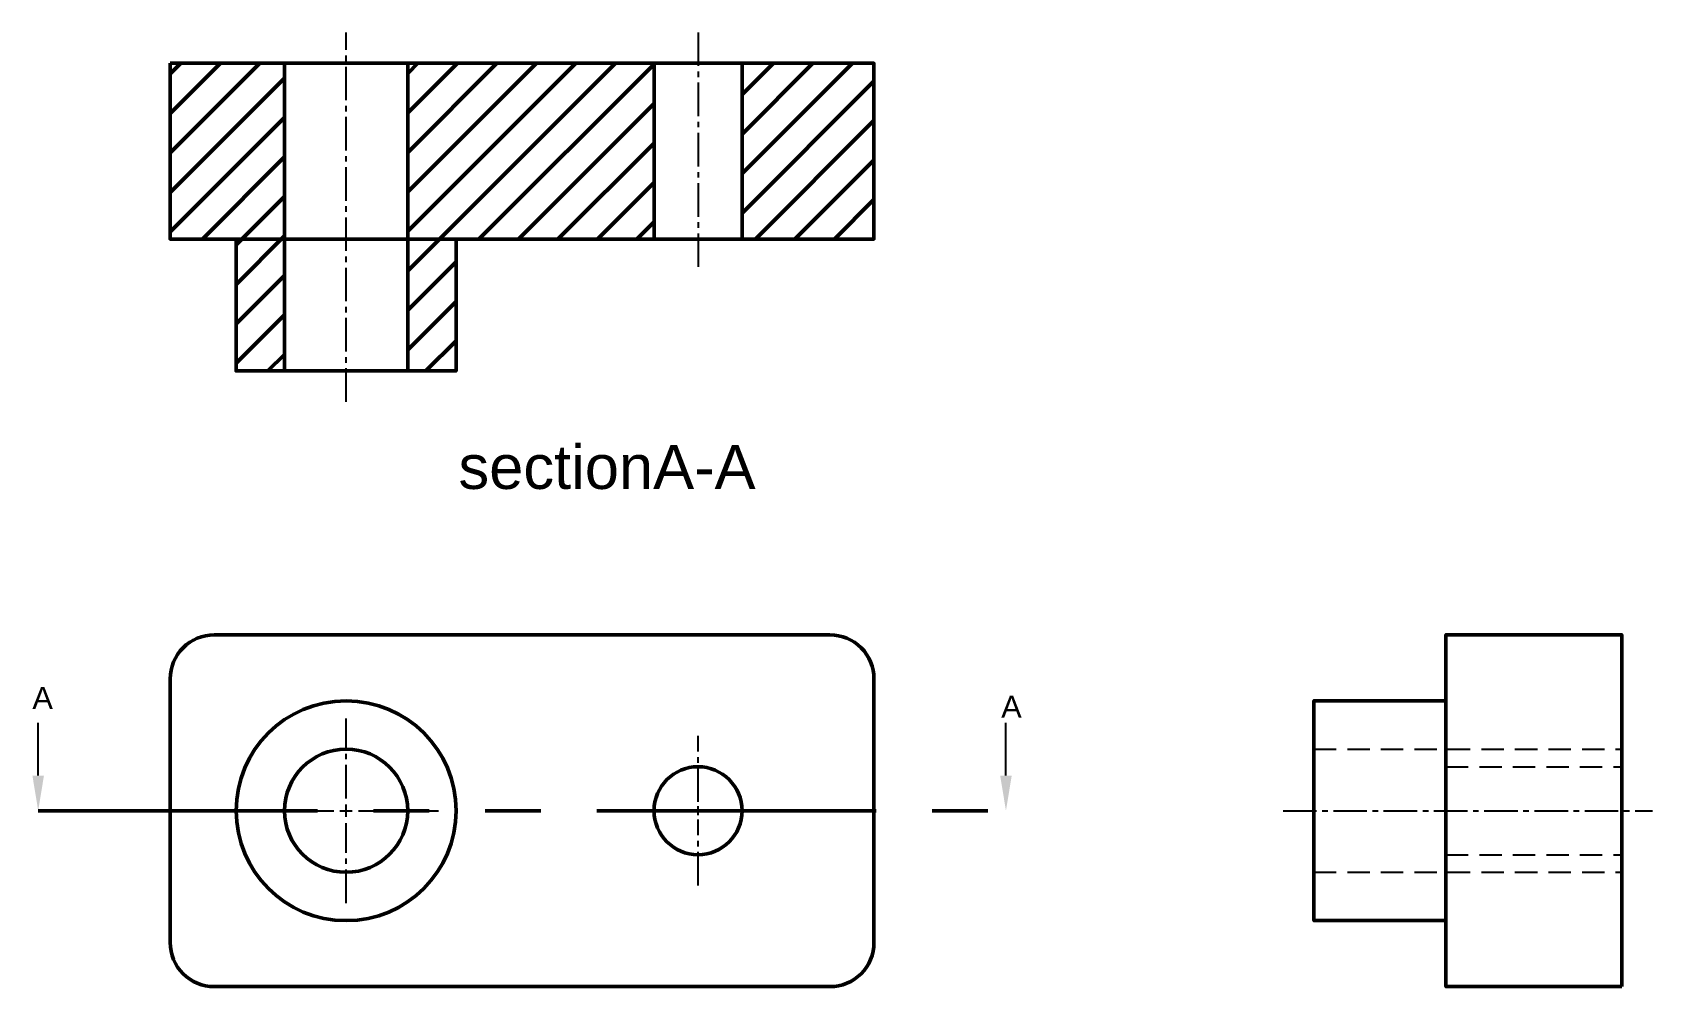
# Model space of a CAD drawing. Header units: millimetres. Extents: x 49 to 234, y 60 to 168.
import ezdxf
from ezdxf import colors
from ezdxf.entities.mleader import LeaderData, LeaderLine
from ezdxf.math import Vec2, Vec3

# ---------------------------------------------------------------- set-up
doc = ezdxf.new("R2010")
doc.units = ezdxf.units.MM
for name, pattern in [('CENTER', [50.8, 31.75, -6.35, 6.35, -6.35]), ('CENTER2', [28.575, 19.05, -3.175, 3.175, -3.175]), ('DASHED', [19.05, 12.7, -6.35]), ('PHANTOM', [63.5, 31.75, -6.35, 6.35, -6.35, 6.35, -6.35])]:
    doc.linetypes.add(name, pattern=pattern)
for name, color, linetype, lineweight in [('Centre lines', 3, 'CENTER', 25), ('Cutting plane lines', 5, 'PHANTOM', 50), ('Hidden lines', 7, 'DASHED', 25), ('Visible lines', 7, 'Continuous', 50)]:
    doc.layers.add(name, color=color, linetype=linetype, lineweight=lineweight)
doc.styles.get("Standard").update_dxf_attribs({"font": 'arial.ttf'})

# ---------------------------------------------------------------- blocks, each defined once
blk = doc.blocks.new('*U5')
at = {"layer": 'Centre lines', "color": 0, "linetype": 'CENTER2', "ltscale": 0.2, "transparency": 16777216}
for p, q in [((0, 1.4), (0, 10.5)), ((-10.5, 0), (-1.4, 0)), ((1.4, 0), (10.5, 0)), ((0, -10.5), (0, -1.4))]:
    blk.add_line(p, q, dxfattribs=at)
at = {"layer": 'Centre lines', "color": 0, "linetype": 'Continuous', "ltscale": 0.2, "transparency": 16777216}
for p, q in [((-0.7, 0), (0.7, 0)), ((0, -0.7), (0, 0.7))]:
    blk.add_line(p, q, dxfattribs=at)
blk = doc.blocks.new('*U6')
at = {"layer": 'Centre lines', "color": 0, "linetype": 'CENTER2', "ltscale": 0.2, "transparency": 16777216}
for p, q in [((0, 1), (0, 8.5)), ((-8.5, 0), (-1, 0)), ((1, 0), (8.5, 0)), ((0, -8.5), (0, -1))]:
    blk.add_line(p, q, dxfattribs=at)
at = {"layer": 'Centre lines', "color": 0, "linetype": 'Continuous', "ltscale": 0.2, "transparency": 16777216}
for p, q in [((-0.5, 0), (0.5, 0)), ((0, -0.5), (0, 0.5))]:
    blk.add_line(p, q, dxfattribs=at)
blk = doc.blocks.new('*U7')
at = {"layer": 'Centre lines', "color": 0, "linetype": 'CENTER2', "ltscale": 0.2, "transparency": 16777216}
blk.add_line((0, -21), (0, 21), dxfattribs=at)
blk = doc.blocks.new('*U8')
at = {"layer": 'Centre lines', "color": 0, "linetype": 'CENTER2', "ltscale": 0.2, "transparency": 16777216}
blk.add_line((0, 13.5), (0, -13.5), dxfattribs=at)
blk = doc.blocks.new('*U9')
at = {"layer": 'Centre lines', "color": 0, "linetype": 'CENTER2', "ltscale": 0.2, "transparency": 16777216}
blk.add_line((-21, 0), (21, 0), dxfattribs=at)

msp = doc.modelspace()

# ---------------------------------------------------------------- hatches: boundary and pattern name
at = {"layer": 'Visible lines'}
h = msp.add_hatch(dxfattribs=at)
h.set_pattern_fill('ANSI31', color=5)
h.paths.add_polyline_path([(78, 165), (65, 165), (65, 145), (78, 145)])
h.paths.add_polyline_path([(78, 145), (72.5, 145), (72.5, 130), (78, 130)])
h.paths.add_polyline_path([(120, 165), (92, 165), (92, 145), (97.5, 145), (120, 145)])
h.paths.add_polyline_path([(97.5, 145), (92, 145), (92, 130), (97.5, 130)])
h.paths.add_polyline_path([(145, 165), (130, 165), (130, 145), (145, 145)])

# ---------------------------------------------------------------- linework, layer by layer
at = {"layer": 'Cutting plane lines'}
msp.add_line((50, 80), (160, 80), dxfattribs=at)
at = {"layer": 'Hidden lines', "ltscale": 0.2}
for p, q in [((195, 87), (230, 87)), ((210, 85), (230, 85)), ((210, 75), (230, 75)), ((195, 73), (230, 73))]:
    msp.add_line(p, q, dxfattribs=at)
at = {"layer": 'Visible lines', "ltscale": 0.2}
for p, q in [((78, 130), (78, 165)), ((92, 130), (92, 165)), ((120, 165), (120, 145)), ((130, 165), (130, 145))]:
    msp.add_line(p, q, dxfattribs=at)
at = {"layer": 'Visible lines'}
for points in [[(65, 165), (145, 165), (145, 145), (65, 145)], [(72.5, 145), (97.5, 145), (97.5, 130), (72.5, 130)], [(230, 60), (210, 60), (210, 100), (230, 100)], [(210, 92.5), (195, 92.5), (195, 67.5), (210, 67.5)]]:
    msp.add_lwpolyline(points, close=True, dxfattribs=at)
msp.add_lwpolyline([(70, 100), (140, 100, -0.414214), (145, 95), (145, 65, -0.414214), (140, 60), (70, 60, -0.414214), (65, 65), (65, 95, -0.414214)], format="xyb", close=True, dxfattribs=at)
for centre, radius in [((85, 80), 12.5), ((85, 80), 7), ((125, 80), 5)]:
    msp.add_circle(centre, radius, dxfattribs=at)

# ---------------------------------------------------------------- block references
at = {"layer": 'Centre lines', "linetype": 'CENTER2', "ltscale": 0.2}
for name, p in [('*U7', (85, 147.5)), ('*U8', (125, 155)), ('*U5', (85, 80)), ('*U6', (125, 80)), ('*U9', (212.5, 80))]:
    msp.add_blockref(name, p, dxfattribs=at)

# ---------------------------------------------------------------- texts
at = {"layer": 'Visible lines', "attachment_point": 1}
for s, width, heights, insert, char_height in [('\\pxr4.34139;sectionA-A', 26.7069, [4.86], (97.77, 121.59), 5), ('A', 6.6333, [0], (49.34, 94.08), 2.5), ('A', 1.0072, [0], (159.46, 93.08), 2.5)]:
    msp.add_mtext_dynamic_manual_height_columns(s, width=width, gutter_width=12.5, heights=heights, dxfattribs=dict(at, insert=insert, char_height=char_height))

# ---------------------------------------------------------------- leaders
at = {"layer": 'Visible lines'}
ml = msp.add_multileader_mtext('Standard', dxfattribs=at)
ml.set_content('', color=256)
ml.set_leader_properties()
ml.build(insert=Vec2(0, 0))
ml.multileader.update_dxf_attribs({"dogleg_length": 0})
ctx = ml.context
ctx.base_point, ctx.plane_origin = Vec3(50, 90), Vec3(50, 80)
notes = []
notes.append((ctx, [(0, (1, 1, 0), (50, 90), (1, 0), 0, [(0, [(50, 80)], 0, [])])]))
ctx.mtext.insert, ctx.mtext.flow_direction = Vec3(52, 92), 5
ml = msp.add_multileader_mtext('Standard', dxfattribs=at)
ml.set_content('', color=256)
ml.set_leader_properties()
ml.build(insert=Vec2(0, 0))
ml.multileader.update_dxf_attribs({"dogleg_length": 0})
ctx = ml.context
ctx.base_point, ctx.plane_origin = Vec3(160, 90), Vec3(160, 80)
notes.append((ctx, [(0, (1, 1, 0), (160, 90), (1, 0), 0, [(0, [(160, 80)], 0, [])])]))
ctx.mtext.insert, ctx.mtext.flow_direction = Vec3(162, 92), 5
for ctx, leaders in notes:
    for number, flags, end, landing, length, lines in leaders:
        leader = LeaderData()
        leader.index, (leader.has_last_leader_line, leader.has_dogleg_vector, leader.attachment_direction) = number, flags
        leader.last_leader_point, leader.dogleg_vector, leader.dogleg_length = Vec3(end), Vec3(landing), length
        for number, points, colour, breaks in lines:
            line = LeaderLine()
            line.index, line.vertices, line.color, line.breaks = number, Vec3.list(points), colors.encode_raw_color(colour), breaks
            leader.lines.append(line)
        ctx.leaders.append(leader)

doc.saveas('drawing.dxf')
